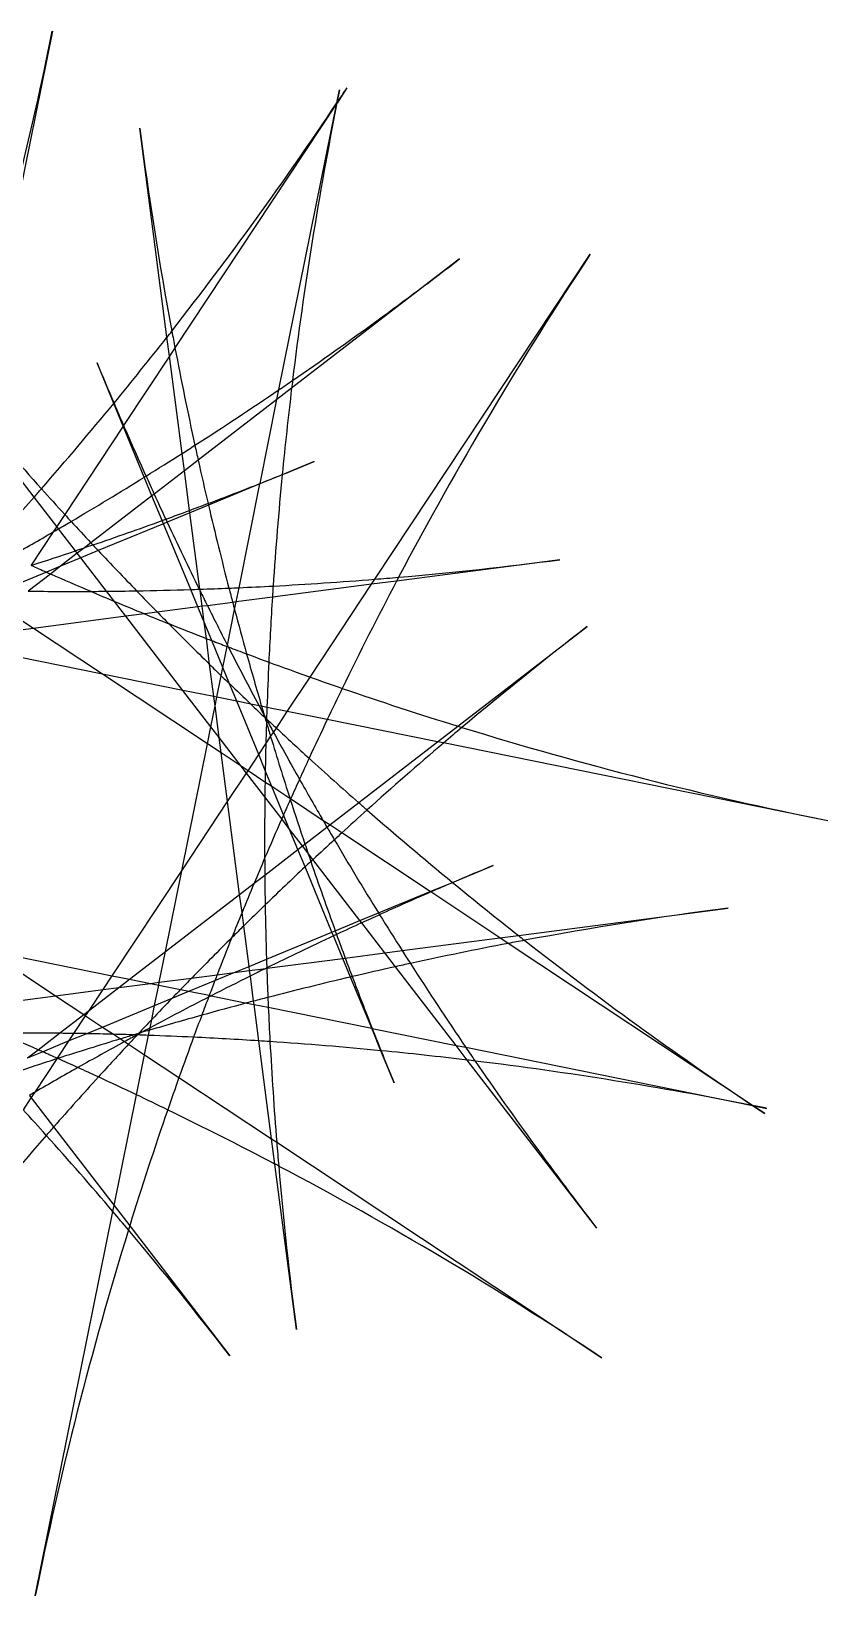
# Model space of a CAD drawing. Header units: millimetres. Extents: x -0.62 to 0.62, y -0.62 to 0.62.
# Drawn here: x -0.01 to 0.622, y -0.621 to 0.619 of the extents above; entities that cross this region are included whole.
import ezdxf

# ---------------------------------------------------------------- set-up
doc = ezdxf.new("R2010")
doc.units = ezdxf.units.MM
doc.header["$MEASUREMENT"] = 0
doc.layers.add('Layer 01', color=5, linetype='Continuous', true_color=0x0000ff)

msp = doc.modelspace()

# ---------------------------------------------------------------- linework, layer by layer
at = {"layer": 'Layer 01'}
for p, q in [((0.0067, 0.6189), (-0.0546, 0.3165)), ((0.2323, 0.5621), (0.2345, 0.5726)), ((0.2403, 0.574), (0.2324, 0.562)), ((0.2323, 0.562), (0.1039, 0.368)), ((0.1864, 0.3349), (0.2323, 0.562)), ((0.2323, 0.562), (0.2323, 0.5621)), ((0.2324, 0.562), (0.2323, 0.562)), ((0.0976, 0.3764), (0.076, 0.542)), ((0.3296, 0.4385), (0.1964, 0.336)), ((0.2625, 0.1847), (0.4332, 0.4422)), ((0.0996, 0.3614), (0.0976, 0.3764)), ((0.0996, 0.3614), (0.0632, 0.3065)), ((0.1039, 0.368), (0.0996, 0.3614)), ((0.1096, 0.2844), (0.0996, 0.3614)), ((0.0555, 0.324), (0.0422, 0.3561)), ((0.1964, 0.336), (0.1848, 0.3271)), ((0.1848, 0.3271), (0.1864, 0.3349)), ((0.0629, 0.306), (0.0555, 0.324)), ((0.1848, 0.3271), (0.1223, 0.279)), ((0.1714, 0.2606), (0.1848, 0.3271)), ((-0.0077, 0.2497), (-0.0555, 0.3117)), ((0.0629, 0.306), (0.0165, 0.236)), ((0.0632, 0.3065), (0.0629, 0.306)), ((0.0796, 0.2655), (0.0629, 0.306)), ((0.1114, 0.2706), (0.1096, 0.2844)), ((0.1223, 0.279), (0.1114, 0.2706)), ((0.2144, 0.278), (0.189, 0.2675)), ((0.0857, 0.2508), (0.0796, 0.2655)), ((0.1114, 0.2706), (0.0875, 0.2521)), ((0.1155, 0.2392), (0.1114, 0.2706)), ((0.189, 0.2675), (0.1713, 0.2602)), ((0.1713, 0.2602), (0.1714, 0.2606)), ((0.0102, 0.2264), (-0.0077, 0.2497)), ((0.0857, 0.2508), (0.0373, 0.2135)), ((0.0875, 0.2521), (0.0857, 0.2508)), ((0.0938, 0.2312), (0.0857, 0.2508)), ((0.1713, 0.2602), (0.1305, 0.2433)), ((0.1547, 0.1779), (0.1713, 0.2602)), ((0.0165, 0.236), (0.0102, 0.2264)), ((0.1158, 0.2372), (0.0978, 0.2298)), ((0.1158, 0.2372), (0.1155, 0.2392)), ((0.1305, 0.2433), (0.1158, 0.2372)), ((0.1237, 0.1767), (0.1158, 0.2372)), ((0.0102, 0.2264), (0.0074, 0.2221)), ((0.0116, 0.2246), (0.0102, 0.2264)), ((0.025, 0.2072), (0.0116, 0.2246)), ((0.0949, 0.2286), (0.0431, 0.2073)), ((0.0949, 0.2286), (0.0938, 0.2312)), ((0.0978, 0.2298), (0.0949, 0.2286)), ((0.1164, 0.1765), (0.0949, 0.2286)), ((0.0074, 0.2221), (-0.0101, 0.1957)), ((0.0373, 0.2135), (0.0322, 0.2096)), ((0.0265, 0.2052), (0.0131, 0.1949)), ((0.0293, 0.2016), (0.0131, 0.1949)), ((0.0265, 0.2052), (0.025, 0.2072)), ((0.0322, 0.2096), (0.0265, 0.2052)), ((0.0293, 0.2016), (0.0265, 0.2052)), ((0.0431, 0.2073), (0.0293, 0.2016)), ((0.0497, 0.1751), (0.0293, 0.2016)), ((0.4092, 0.2001), (0.2797, 0.1832)), ((0.002, 0.1903), (-0.0196, 0.1814)), ((0.0053, 0.1888), (-0.0125, 0.1752)), ((0.0131, 0.1949), (0.002, 0.1903)), ((0.0131, 0.1949), (0.0053, 0.1888)), ((0.0559, 0.1671), (0.0497, 0.1751)), ((0.122, 0.1627), (0.1164, 0.1765)), ((0.1238, 0.1756), (0.1237, 0.1767)), ((0.1254, 0.1632), (0.1238, 0.1756)), ((0.1524, 0.1667), (0.1547, 0.1779)), ((0.2598, 0.1807), (0.1812, 0.1704)), ((0.211, 0.1071), (0.2598, 0.1807)), ((0.2598, 0.1807), (0.2625, 0.1847)), ((0.2797, 0.1832), (0.2598, 0.1807)), ((0.065, 0.1553), (0.0559, 0.1671)), ((0.122, 0.1627), (0.0899, 0.1585)), ((0.1254, 0.1632), (0.122, 0.1627)), ((0.1271, 0.1505), (0.122, 0.1627)), ((0.1297, 0.1637), (0.1254, 0.1632)), ((0.1271, 0.1505), (0.1254, 0.1632)), ((0.1497, 0.1663), (0.1297, 0.1637)), ((0.1524, 0.1667), (0.1497, 0.1663)), ((0.1512, 0.1606), (0.1524, 0.1667)), ((0.1812, 0.1704), (0.1524, 0.1667)), ((-0.0083, 0.1457), (-0.0311, 0.1608)), ((0.065, 0.1553), (-0.0083, 0.1457)), ((0.0797, 0.1572), (0.065, 0.1553)), ((0.1102, 0.0966), (0.065, 0.1553)), ((0.0899, 0.1585), (0.0797, 0.1572)), ((0.1331, 0.136), (0.1271, 0.1505)), ((0.1288, 0.1377), (0.1271, 0.1505)), ((0.1455, 0.1324), (0.1512, 0.1606)), ((-0.0083, 0.1457), (-0.0465, 0.1408)), ((0.0464, 0.1095), (-0.0083, 0.1457)), ((0.1314, 0.1171), (0.1288, 0.1377)), ((0.3282, 0.0681), (0.4308, 0.1471)), ((0.0464, 0.1095), (-0.0538, 0.1297)), ((0.1419, 0.1146), (0.1331, 0.136)), ((0.1419, 0.1146), (0.1453, 0.1313)), ((0.1453, 0.1313), (0.1455, 0.1324)), ((0.1348, 0.0916), (0.1314, 0.1171)), ((0.1406, 0.1082), (0.1419, 0.1146)), ((0.1472, 0.1018), (0.1419, 0.1146)), ((0.1297, 0.0542), (0.0464, 0.1095)), ((0.1102, 0.0966), (0.0464, 0.1095)), ((0.1371, 0.0911), (0.1406, 0.1082)), ((0.1529, 0.088), (0.1472, 0.1018)), ((0.193, 0.0799), (0.211, 0.1071)), ((0.1324, 0.0677), (0.1102, 0.0966)), ((0.1348, 0.0916), (0.1102, 0.0966)), ((0.1371, 0.0911), (0.1348, 0.0916)), ((0.1357, 0.0842), (0.1348, 0.0916)), ((0.1357, 0.0842), (0.1371, 0.0911)), ((0.1529, 0.088), (0.1371, 0.0911)), ((0.1704, 0.0457), (0.1529, 0.088)), ((0.164, 0.0857), (0.1529, 0.088)), ((0.1324, 0.0677), (0.1357, 0.0842)), ((0.139, 0.0591), (0.1357, 0.0842)), ((0.1707, 0.0844), (0.164, 0.0857)), ((0.1726, 0.084), (0.1707, 0.0844)), ((0.1768, 0.0831), (0.1726, 0.084)), ((0.193, 0.0799), (0.1768, 0.0831)), ((0.1843, 0.0667), (0.193, 0.0799)), ((0.2247, 0.0735), (0.193, 0.0799)), ((0.1297, 0.0542), (0.1324, 0.0677)), ((0.139, 0.0591), (0.1324, 0.0677)), ((0.1798, 0.0599), (0.182, 0.0633)), ((0.182, 0.0633), (0.1843, 0.0667)), ((0.3122, 0.0558), (0.2247, 0.0735)), ((0.3122, 0.0558), (0.3282, 0.0681)), ((0.1093, -0.0464), (0.1297, 0.0542)), ((0.1406, 0.047), (0.1297, 0.0542)), ((0.1564, 0.0365), (0.139, 0.0591)), ((0.1406, 0.047), (0.139, 0.0591)), ((0.1704, 0.0457), (0.176, 0.0541)), ((0.176, 0.0541), (0.1798, 0.0599)), ((0.2496, 0.0076), (0.3122, 0.0558)), ((0.3168, 0.0549), (0.3122, 0.0558)), ((0.6215, -0.0067), (0.3168, 0.0549)), ((0.1564, 0.0365), (0.1406, 0.047)), ((0.1456, 0.0084), (0.1406, 0.047)), ((0.1619, 0.0329), (0.1704, 0.0457)), ((0.1755, 0.0332), (0.1704, 0.0457)), ((0.1456, 0.0084), (0.1606, 0.031)), ((0.1606, 0.031), (0.1564, 0.0365)), ((0.1619, 0.0329), (0.1564, 0.0365)), ((0.1606, 0.031), (0.1619, 0.0329)), ((0.1752, 0.0121), (0.1606, 0.031)), ((0.1753, 0.0239), (0.1619, 0.0329)), ((0.1808, 0.0203), (0.1755, 0.0332)), ((0.1808, 0.0203), (0.1753, 0.0239)), ((0.19, -0.002), (0.1808, 0.0203)), ((0.1951, 0.0108), (0.1808, 0.0203)), ((0.1093, -0.0464), (0.1456, 0.0084)), ((0.1552, -0.0651), (0.1456, 0.0084)), ((0.1886, -0.0053), (0.1752, 0.0121)), ((0.1956, 0.0105), (0.1951, 0.0108)), ((0.2215, -0.0067), (0.1956, 0.0105)), ((0.2266, -0.0101), (0.2496, 0.0076)), ((0.1946, -0.0131), (0.1886, -0.0053)), ((0.1946, -0.0131), (0.19, -0.002)), ((0.207, -0.0252), (0.2244, -0.0118)), ((0.2266, -0.0101), (0.2215, -0.0067)), ((0.2244, -0.0118), (0.2266, -0.0101)), ((0.2361, -0.0164), (0.2266, -0.0101)), ((0.2014, -0.0295), (0.1946, -0.0131)), ((0.2051, -0.0267), (0.1946, -0.0131)), ((0.3063, -0.0629), (0.2361, -0.0164)), ((0.1751, -0.0498), (0.2014, -0.0295)), ((0.2014, -0.0295), (0.2051, -0.0267)), ((0.2071, -0.0433), (0.2014, -0.0295)), ((0.2051, -0.0267), (0.207, -0.0252)), ((0.2093, -0.0322), (0.2051, -0.0267)), ((0.2133, -0.0374), (0.2093, -0.0322)), ((0.0542, -0.1296), (0.1093, -0.0464)), ((0.0964, -0.1104), (0.1093, -0.0464)), ((0.2284, -0.095), (0.2071, -0.0433)), ((0.2506, -0.0859), (0.2133, -0.0374)), ((0.3239, -0.0556), (0.3563, -0.0422)), ((0.1552, -0.0651), (0.1667, -0.0563)), ((0.1667, -0.0563), (0.1751, -0.0498)), ((0.3063, -0.0629), (0.3239, -0.0556)), ((0.0964, -0.1104), (0.1552, -0.0651)), ((0.1571, -0.0794), (0.1552, -0.0651)), ((0.2654, -0.0798), (0.3063, -0.0629)), ((0.3068, -0.0632), (0.3063, -0.0629)), ((0.3616, -0.0996), (0.3068, -0.0632)), ((0.1585, -0.09), (0.1571, -0.0794)), ((0.231, -0.094), (0.2506, -0.0859)), ((0.2506, -0.0859), (0.2654, -0.0798)), ((0.252, -0.0876), (0.2506, -0.0859)), ((0.3762, -0.0977), (0.5425, -0.076)), ((0.1627, -0.1222), (0.1585, -0.09)), ((0.1765, -0.1165), (0.2284, -0.095)), ((0.2284, -0.095), (0.231, -0.094)), ((0.2296, -0.098), (0.2284, -0.095)), ((0.237, -0.1158), (0.2296, -0.098)), ((0.2703, -0.1115), (0.252, -0.0876)), ((0.3616, -0.0996), (0.3762, -0.0977)), ((-0.0453, -0.1094), (0.0092, -0.1455)), ((-0.0453, -0.1094), (0.0542, -0.1296)), ((0.0679, -0.1323), (0.0964, -0.1104)), ((0.0915, -0.1348), (0.0964, -0.1104)), ((0.2389, -0.1156), (0.2703, -0.1115)), ((0.2703, -0.1115), (0.2841, -0.1097)), ((0.2788, -0.1224), (0.2703, -0.1115)), ((0.2841, -0.1097), (0.3616, -0.0996)), ((0.3682, -0.1039), (0.3616, -0.0996)), ((0.5618, -0.2323), (0.3682, -0.1039)), ((0.1509, -0.127), (0.1627, -0.1222)), ((0.1627, -0.1222), (0.1765, -0.1165)), ((0.1631, -0.1254), (0.1627, -0.1222)), ((0.1631, -0.1254), (0.1759, -0.1238)), ((0.1759, -0.1238), (0.1767, -0.1237)), ((0.1767, -0.1237), (0.237, -0.1158)), ((0.237, -0.1158), (0.2389, -0.1156)), ((0.2431, -0.1306), (0.237, -0.1158)), ((0.3268, -0.1848), (0.2788, -0.1224)), ((0.0469, -0.1406), (0.0542, -0.1296)), ((0.0542, -0.1296), (0.0679, -0.1323)), ((0.0593, -0.139), (0.0679, -0.1323)), ((0.0593, -0.139), (0.0845, -0.1357)), ((0.0679, -0.1323), (0.0845, -0.1357)), ((0.0845, -0.1357), (0.0915, -0.1348)), ((0.0845, -0.1357), (0.091, -0.137)), ((0.091, -0.137), (0.0915, -0.1348)), ((0.0915, -0.1348), (0.1171, -0.1314)), ((0.115, -0.1419), (0.1356, -0.1333)), ((0.1171, -0.1314), (0.1374, -0.1288)), ((0.1356, -0.1333), (0.1509, -0.127)), ((0.1374, -0.1288), (0.1509, -0.127)), ((0.1509, -0.127), (0.1631, -0.1254)), ((0.1637, -0.1298), (0.1631, -0.1254)), ((0.1663, -0.1497), (0.1637, -0.1298)), ((0.2599, -0.1712), (0.2431, -0.1306)), ((-0.0649, -0.1552), (0.0092, -0.1455)), ((0.0092, -0.1455), (0.0469, -0.1406)), ((0.0092, -0.1455), (0.0316, -0.1603)), ((0.0361, -0.1568), (0.0593, -0.139)), ((0.0361, -0.1568), (0.0469, -0.1406)), ((0.0469, -0.1406), (0.0593, -0.139)), ((0.0878, -0.1531), (0.091, -0.137)), ((0.0878, -0.1531), (0.1017, -0.1473)), ((0.091, -0.137), (0.1083, -0.1405)), ((0.1017, -0.1473), (0.115, -0.1419)), ((0.1083, -0.1405), (0.115, -0.1419)), ((0.115, -0.1419), (0.1311, -0.1451)), ((0.1311, -0.1451), (0.1327, -0.1455)), ((0.1327, -0.1455), (0.1609, -0.1512)), ((0.0123, -0.1752), (0.0316, -0.1603)), ((0.0316, -0.1603), (0.0361, -0.1568)), ((0.0316, -0.1603), (0.0331, -0.1613)), ((0.0331, -0.1613), (0.0361, -0.1568)), ((0.0464, -0.1702), (0.0878, -0.1531)), ((0.0855, -0.1643), (0.0878, -0.1531)), ((0.1609, -0.1512), (0.1666, -0.1523)), ((0.1666, -0.1523), (0.1663, -0.1497)), ((0.1666, -0.1523), (0.1779, -0.1546)), ((0.1704, -0.1812), (0.1666, -0.1523)), ((0.1779, -0.1546), (0.2599, -0.1712)), ((0.0238, -0.1753), (0.0331, -0.1613)), ((0.0331, -0.1613), (0.0464, -0.1702)), ((0.0335, -0.1755), (0.0464, -0.1702)), ((0.0464, -0.1702), (0.0552, -0.176)), ((0.083, -0.1768), (0.0838, -0.1727)), ((0.0838, -0.1727), (0.0842, -0.1709)), ((0.0842, -0.1709), (0.0855, -0.1643)), ((0.2672, -0.189), (0.2599, -0.1712)), ((0.2599, -0.1712), (0.2603, -0.1713)), ((0.2603, -0.1713), (0.3268, -0.1848)), ((-0.0046, -0.1882), (0.0123, -0.1752)), ((-0.0011, -0.1898), (0.0201, -0.181)), ((0.0108, -0.195), (0.0201, -0.181)), ((0.0201, -0.181), (0.0238, -0.1753)), ((0.0201, -0.181), (0.0335, -0.1755)), ((0.0552, -0.176), (0.0607, -0.1796)), ((0.0607, -0.1796), (0.064, -0.1818)), ((0.064, -0.1818), (0.0671, -0.1838)), ((0.0671, -0.1838), (0.0798, -0.1923)), ((0.0798, -0.1923), (0.083, -0.1768)), ((0.1805, -0.2589), (0.1704, -0.1812)), ((0.3357, -0.1964), (0.3268, -0.1848)), ((0.3268, -0.1848), (0.3346, -0.1863)), ((-0.0131, -0.1947), (-0.0046, -0.1882)), ((-0.0131, -0.1947), (-0.0011, -0.1898)), ((-0.007, -0.2218), (0.0106, -0.1953)), ((0.0106, -0.1953), (0.0108, -0.195)), ((0.0734, -0.2239), (0.0798, -0.1923)), ((0.0798, -0.1923), (0.1071, -0.2103)), ((0.2777, -0.2144), (0.2672, -0.189)), ((0.3346, -0.1863), (0.5618, -0.2323)), ((0.4383, -0.3296), (0.3357, -0.1964)), ((0.1071, -0.2103), (0.1805, -0.2589)), ((-0.01, -0.2264), (-0.007, -0.2218)), ((-0.0163, -0.2359), (-0.01, -0.2264)), ((-0.0115, -0.2244), (-0.01, -0.2264)), ((-0.01, -0.2264), (0.0077, -0.2494)), ((0.0557, -0.3117), (0.0734, -0.2239)), ((0.5618, -0.2324), (0.5618, -0.2323)), ((0.5618, -0.2323), (0.5618, -0.2323)), ((0.5618, -0.2323), (0.5732, -0.2347)), ((0.5716, -0.2388), (0.5618, -0.2324)), ((0.0077, -0.2494), (0.0557, -0.3117)), ((0.1805, -0.2589), (0.1846, -0.2616)), ((0.1831, -0.2788), (0.1805, -0.2589)), ((0.1846, -0.2616), (0.4423, -0.4323)), ((0.2002, -0.41), (0.1831, -0.2788)), ((-0.0068, -0.6209), (0.0547, -0.3164)), ((0.0547, -0.3164), (0.0557, -0.3117)), ((0.0557, -0.3117), (0.068, -0.3277)), ((0.068, -0.3277), (0.1474, -0.4308))]:
    msp.add_line(p, q, dxfattribs=at)
for centre, radius, start, end in [((-2.9337, 1.2141), 3, 342.876, 348.5563), ((-2.2613, 2.2299), 3, 326.2267, 326.4988), ((3.1751, -0.0219), 3.0001, 168.5705, 168.7752), ((-2.2614, 2.2299), 3, 321.9611, 326.2257), ((3.175, -0.0218), 3, 168.7769, 173.0297), ((-2.1411, 2.1494), 2.8553, 326.2257, 326.2267), ((3.0765, -0.0023), 2.8996, 168.7752, 168.7769), ((3.0508, 0.9301), 3, 187.4334, 190.5422), ((-1.5006, 2.8156), 3, 304.4669, 307.5945), ((2.9337, -1.2154), 3, 146.4592, 152.1471), ((-2.2614, 2.2299), 3, 320.5632, 321.8429), ((-2.2613, 2.2298), 3, 321.8429, 321.9611), ((3.0508, 0.9301), 3, 190.5422, 190.7999), ((3.0508, 0.9301), 3, 190.7999, 192.305), ((2.8153, 1.5006), 3, 202.4276, 203.0883), ((-1.5006, 2.8156), 3, 302.6911, 304.2182), ((-1.5006, 2.8156), 3, 304.2182, 304.4669), ((3.175, -0.0218), 3, 173.1494, 174.4635), ((3.1749, -0.0218), 2.9999, 173.0297, 173.1494), ((-2.2614, 2.2299), 3, 318.8634, 320.5589), ((-2.2615, 2.23), 3.0001, 320.5589, 320.5632), ((2.8153, 1.5006), 3, 203.0883, 203.4555), ((2.2296, 2.2614), 3, 220.4135, 221.9402), ((2.8153, 1.5006), 3, 203.4555, 204.2941), ((-1.5006, 2.8156), 3, 302.4625, 302.6911), ((3.0508, 0.9301), 3, 192.305, 192.5367), ((-1.5006, 2.8156), 3, 301.8168, 302.4625), ((3.0508, 0.9301), 3, 192.5367, 193.2085), ((-0.9302, 3.051), 3, 291.9034, 292.4276), ((-1.5006, 2.8156), 3, 300.4907, 301.786), ((-1.5001, 2.8147), 2.9989, 301.786, 301.8168), ((2.8154, 1.5006), 3, 204.2941, 204.593), ((-0.9302, 3.051), 3, 290.6973, 291.5418), ((-0.9302, 3.051), 3, 291.5418, 291.9034), ((3.175, -0.0218), 3, 174.4662, 176.1564), ((3.1265, -0.0171), 2.9513, 174.4635, 174.4663), ((-2.2614, 2.2299), 3, 317.6919, 318.6955), ((-2.2614, 2.2299), 3, 318.6955, 318.8634), ((2.2296, 2.2614), 3, 221.9402, 222.4644), ((2.8153, 1.5006), 3, 204.593, 205.0114), ((2.2297, 2.2614), 3.0001, 222.4645, 222.6072), ((-0.9302, 3.051), 3, 290.0151, 290.3987), ((-0.9302, 3.0511), 3, 290.3987, 290.6973), ((3.0506, 0.9301), 2.9998, 193.2085, 193.235), ((3.0508, 0.9301), 3, 193.235, 194.5279), ((-1.5006, 2.8156), 3, 300.1765, 300.2698), ((-1.5006, 2.8156), 3, 300.2698, 300.4907), ((2.2296, 2.2614), 3, 222.6073, 223.0489), ((-0.9302, 3.051), 3, 288.8441, 289.9568), ((-0.9301, 3.051), 2.9999, 289.9568, 290.0151), ((2.8154, 1.5006), 3, 205.0114, 205.0623), ((2.8153, 1.5006), 3, 205.0623, 206.1873), ((-1.5006, 2.8156), 3, 299.438, 300.1765), ((-0.9302, 3.0511), 3, 288.7107, 288.8441), ((2.2291, 2.2609), 2.9993, 223.0489, 223.0921), ((2.2297, 2.2614), 3.0001, 223.0921, 223.2119), ((-0.9302, 3.051), 3, 287.861, 288.5655), ((-0.9302, 3.0511), 3, 288.5655, 288.7107), ((2.2296, 2.2614), 3, 223.2119, 224.0517), ((0.0218, 3.175), 3, 274.9603, 277.4183), ((1.2154, 2.934), 3, 245.8913, 246.1425), ((1.2153, 2.9337), 2.9997, 246.1424, 246.2109), ((1.2154, 2.934), 3, 246.2109, 246.8733), ((0.0218, 3.175), 3, 274.6008, 274.9603), ((2.934, -1.2156), 3.0004, 152.1471, 152.2116), ((0.0218, 3.175), 3, 269.3449, 270.2912), ((0.0218, 3.175), 3, 270.2912, 270.5318), ((1.2154, 2.934), 3, 246.8733, 247.263), ((0.0218, 3.175), 3, 270.5318, 270.986), ((0.0218, 3.175), 3, 270.986, 271.8056), ((2.2296, 2.2614), 3, 224.0517, 224.5025), ((0.0218, 3.175), 3, 271.8056, 271.9373), ((2.8152, 1.5005), 2.9998, 206.1873, 206.2109), ((0.0215, 3.1842), 3.0092, 271.9373, 271.9449), ((0.0218, 3.175), 3, 271.9449, 272.3854), ((2.8153, 1.5006), 3, 206.2109, 206.4643), ((0.0218, 3.175), 3, 272.3854, 272.5379), ((3.0508, 0.9301), 3, 194.5279, 194.7506), ((0.0218, 3.175), 3, 272.5379, 273.0552), ((3.175, -0.0218), 3, 176.1564, 176.3257), ((0.0218, 3.175), 3, 273.0552, 274.6008), ((2.9337, -1.2154), 3, 152.2116, 154.0339), ((1.2154, 2.934), 3, 247.263, 247.756), ((2.8153, 1.5006), 3, 206.4643, 207.1334), ((3.0508, 0.9301), 3, 194.7506, 194.864), ((3.175, -0.0218), 3, 176.3257, 177.3109), ((1.2154, 2.9339), 3, 247.756, 248.1516), ((2.2296, 2.2614), 3, 224.5025, 224.7468), ((2.2296, 2.2614), 3, 224.7468, 225.6218), ((1.2154, 2.934), 3, 248.1516, 248.764), ((3.0508, 0.9301), 3, 194.864, 195.5592), ((1.2153, 2.9338), 2.9998, 248.764, 248.8527), ((2.2614, -2.2296), 3, 127.6037, 130.0408), ((1.2154, 2.934), 3, 248.8527, 249.1017), ((1.2149, 2.9326), 2.9985, 249.1017, 249.1224), ((2.815, 1.5005), 2.9997, 207.1334, 207.1661), ((2.8153, 1.5006), 3, 207.1661, 208.1699), ((1.2154, 2.934), 3, 249.1224, 249.4176), ((1.2154, 2.934), 3, 249.4176, 249.7756), ((3.0508, 0.9301), 3, 195.5592, 196.383), ((2.2296, 2.2613), 3, 225.6218, 225.866), ((3.175, -0.0218), 3, 177.3109, 177.9949), ((1.2154, 2.934), 3, 249.7756, 250.4407), ((2.2296, 2.2613), 3, 225.866, 226.0409), ((2.2296, 2.2614), 3, 226.0409, 226.487), ((1.2154, 2.934), 3, 250.4407, 250.9565), ((2.9337, -1.2154), 3, 154.0339, 154.5568), ((1.2154, 2.934), 3, 250.9565, 252.7984), ((2.2296, 2.2614), 3, 226.487, 226.7798), ((2.8153, 1.5006), 3, 208.1699, 208.3315), ((3.0508, 0.9302), 3, 196.383, 196.5237), ((2.8149, 1.5004), 2.9995, 208.3315, 208.3867), ((3.0508, 0.9301), 3, 196.5237, 196.5583), ((2.2297, 2.2615), 3.0002, 226.7798, 226.8023), ((3.0507, 0.9301), 2.9999, 196.5583, 196.6408), ((3.175, -0.0218), 3, 177.9949, 178.1706), ((2.81, 1.4977), 2.9939, 208.3867, 208.405), ((2.2329, 2.2648), 3.0048, 226.8023, 226.8145), ((3.175, -0.0218), 3, 178.2259, 178.5489), ((3.1744, -0.0218), 2.9994, 178.1783, 178.2259), ((3.0508, 0.9301), 3, 196.6408, 196.8628), ((2.2296, 2.2614), 3, 226.8145, 227.0173), ((3.1704, -0.0217), 2.9954, 178.1706, 178.1783), ((2.8153, 1.5006), 3, 208.405, 208.6267), ((2.8153, 1.5006), 3, 208.6267, 209.438), ((2.2296, 2.2614), 3, 227.0173, 227.6919), ((2.9337, -1.2154), 3, 154.5568, 155.2047), ((2.2614, -2.2296), 3, 130.0408, 130.4047), ((1.2155, 2.9342), 3.0003, 252.7984, 252.8618), ((1.2154, 2.934), 3, 252.8618, 258.5822), ((3.175, -0.0218), 3, 178.5489, 178.9483), ((3.0508, 0.9301), 3, 196.8628, 197.8449), ((2.2614, -2.2296), 3, 130.4047, 131.9434), ((2.9337, -1.2154), 3, 155.2047, 155.5527), ((2.2296, 2.2614), 3, 227.6919, 228.6992), ((3.175, -0.0218), 3, 178.9483, 179.1257), ((2.9337, -1.2154), 3, 155.5527, 155.8812), ((2.8153, 1.5006), 3, 209.438, 210.1608), ((3.175, -0.0218), 3, 179.1257, 179.3511), ((3.175, -0.0218), 3, 179.3511, 180.2799), ((2.9337, -1.2154), 3, 155.8913, 156.1425), ((3.0515, 0.9304), 3.0007, 197.8449, 197.861), ((2.9332, -1.2152), 2.9994, 155.8812, 155.8913), ((3.0508, 0.9301), 3, 197.861, 198.5696), ((2.2614, -2.2296), 3, 131.9434, 132.4603), ((2.2296, 2.2614), 3, 228.6992, 228.8667), ((2.2296, 2.2614), 3, 228.8667, 230.5631), ((2.9337, -1.2154), 3, 156.2109, 156.8611), ((2.9335, -1.2153), 2.9997, 156.1424, 156.2109), ((2.8152, 1.5006), 2.9999, 210.1608, 210.2736), ((2.8153, 1.5006), 3, 210.2736, 210.4941), ((2.2614, -2.2296), 3, 132.6115, 133.0528), ((2.2613, -2.2296), 2.9999, 132.4603, 132.6115), ((2.8153, 1.5006), 3, 210.4941, 211.7898), ((2.9337, -1.2154), 3, 156.8611, 157.271), ((3.175, -0.0218), 3, 180.2799, 180.5331), ((3.0508, 0.9301), 3, 198.5696, 198.7107), ((3.0508, 0.9301), 3, 198.7107, 198.8477), ((2.2614, -2.2296), 3, 133.2167, 134.0517), ((2.2613, -2.2296), 2.9999, 133.0972, 133.2167), ((2.2613, -2.2296), 2.9999, 133.0528, 133.0972), ((3.0508, 0.9301), 3, 198.8477, 199.9605), ((1.5009, -2.8153), 3, 112.4276, 113.0953), ((2.9337, -1.2154), 3, 157.271, 157.7496), ((3.175, -0.0218), 3, 180.5331, 180.986), ((1.5009, -2.8153), 3, 113.0953, 113.4556), ((2.2146, 2.2431), 2.9764, 230.563, 230.5675), ((2.2296, 2.2614), 3, 230.5675, 231.8444), ((2.2614, -2.2296), 3, 134.0517, 134.5045), ((3.175, -0.0218), 3, 180.986, 181.8075), ((1.5009, -2.8153), 3, 113.4556, 114.3024), ((2.9337, -1.2154), 3, 157.7496, 158.1602), ((1.5009, -2.8154), 3, 114.3024, 114.6009), ((2.8158, 1.5009), 3.0006, 211.7898, 211.8208), ((2.8153, 1.5006), 3, 211.8209, 212.4635), ((0.9304, -3.0508), 3, 97.4294, 100.5501), ((2.2614, -2.2296), 3, 134.5045, 134.7582), ((1.5009, -2.8153), 3, 115.0712, 116.1927), ((1.5006, -2.8148), 2.9994, 115.0206, 115.0713), ((3.0513, 0.9303), 3.0006, 199.9605, 200.0192), ((1.5009, -2.8153), 3, 114.6009, 115.0206), ((3.0508, 0.9301), 3, 200.0192, 200.3996), ((2.2296, 2.2613), 3, 231.8444, 231.9634), ((2.2614, -2.2296), 3, 134.7582, 135.6219), ((2.9337, -1.2154), 3, 158.1602, 158.7648), ((2.8153, 1.5006), 3, 212.4635, 212.6933), ((0.9304, -3.0508), 3, 100.8018, 102.3137), ((0.9304, -3.0508), 3, 100.5501, 100.8018), ((2.2296, 2.2614), 3, 231.9634, 236.2256), ((1.5009, -2.8153), 3, 116.2094, 116.4708), ((1.5, -2.8136), 2.9981, 116.1927, 116.2094), ((3.175, -0.0218), 3, 181.8075, 181.9396), ((3.1692, -0.022), 2.9942, 181.9396, 181.945), ((3.175, -0.0218), 3, 181.945, 182.3867), ((3.0508, 0.9301), 3, 200.3996, 200.6996), ((0.9304, -3.0508), 3, 102.5452, 103.2177), ((0.9304, -3.0508), 3, 102.3137, 102.5452), ((2.8153, 1.5006), 3, 212.6933, 214.2163), ((2.2614, -2.2296), 3, 135.6219, 135.864), ((2.9337, -1.2154), 3, 158.8578, 159.0992), ((1.5009, -2.8153), 3, 116.4708, 117.1325), ((2.9337, -1.2154), 3, 158.7648, 158.8578), ((0.9304, -3.0508), 3, 103.2441, 104.5329), ((0.9301, -3.0496), 2.9988, 103.2177, 103.2441), ((3.0508, 0.9301), 3, 200.6996, 201.5397), ((1.5009, -2.8153), 3, 117.1796, 118.1799), ((2.2614, -2.2296), 3, 136.0455, 136.4925), ((2.2614, -2.2296), 3, 135.864, 136.0455), ((2.9337, -1.2154), 3, 159.129, 159.4208), ((2.9344, -1.2157), 3.0008, 159.0992, 159.129), ((1.5011, -2.8157), 3.0004, 117.1325, 117.1796), ((0.9304, -3.0508), 3, 104.5329, 104.7568), ((3.175, -0.0218), 3, 182.3867, 182.5366), ((0.9304, -3.0508), 3, 105.5705, 106.3917), ((2.9337, -1.2154), 3, 159.4208, 159.7756), ((0.9304, -3.0508), 3, 104.8631, 105.5705), ((0.9304, -3.0507), 3, 104.7568, 104.8631), ((3.175, -0.0218), 3, 182.5366, 183.0555), ((2.2614, -2.2296), 3, 136.4925, 136.7826), ((1.5009, -2.8154), 3.0001, 118.1799, 118.3315), ((0.9304, -3.0508), 3.0001, 106.3917, 106.5237), ((3.0508, 0.9301), 3, 201.5397, 201.9034), ((-1.2139, -2.9337), 3, 66.2292, 66.8615), ((-0.0221, -3.175), 3, 89.3437, 90.2464), ((0.9304, -3.0508), 3, 106.852, 107.8462), ((-0.0221, -3.175), 3, 89.1227, 89.3437), ((-0.0221, -3.175), 3.0001, 88.939, 89.1227), ((1.5009, -2.8153), 3, 118.6172, 119.4256), ((-0.0221, -3.175), 3, 88.5232, 88.939), ((2.2614, -2.2296), 3, 137.006, 137.6791), ((-0.0221, -3.175), 3, 88.2171, 88.5232), ((0.9304, -3.0508), 3, 106.6418, 106.852), ((1.5009, -2.8153), 3, 118.4056, 118.6172), ((2.2614, -2.2296), 3, 136.8148, 137.006), ((0.9305, -3.051), 3.0002, 106.5653, 106.6418), ((-0.0221, -3.1752), 3.0002, 88.1691, 88.2171), ((1.4918, -2.7986), 2.981, 118.3979, 118.4056), ((-0.0231, -3.2071), 3.0321, 88.1659, 88.1691), ((2.2149, -2.186), 2.9363, 136.8095, 136.8148), ((-0.0221, -3.175), 3, 87.9931, 88.1659), ((1.5009, -2.8154), 3.0001, 118.3315, 118.3979), ((2.2605, -2.2288), 2.9989, 136.7826, 136.8096), ((0.9305, -3.051), 3.0002, 106.5237, 106.5653), ((-0.0221, -3.175), 3, 87.3109, 87.9931), ((2.9337, -1.2154), 3, 159.7756, 160.4259), ((-0.0221, -3.175), 3, 86.322, 87.3109), ((-0.0221, -3.175), 3, 86.1516, 86.322), ((-0.0221, -3.175), 3, 84.4662, 86.1516), ((3.175, -0.0218), 3, 183.0555, 184.5846), ((0.9304, -3.0508), 3, 107.8538, 108.5696), ((-1.2138, -2.9335), 2.9998, 66.1553, 66.2292), ((-1.2139, -2.9337), 3, 65.9073, 66.1553), ((0.9277, -3.0423), 2.991, 107.8461, 107.8538), ((-1.2184, -2.9438), 3.0111, 65.9025, 65.9073), ((-1.2139, -2.9337), 3, 65.5675, 65.9024), ((-0.0174, -3.1265), 2.9513, 84.4635, 84.4663), ((-0.0221, -3.175), 3, 83.1494, 84.4635), ((3.0508, 0.9301), 3, 201.9034, 202.4276), ((2.8153, 1.5006), 3, 214.2163, 214.4669), ((-0.0221, -3.1749), 2.9999, 83.0297, 83.1494), ((2.8153, 1.5006), 3, 214.4669, 217.5945), ((-0.0221, -3.175), 3, 78.7763, 83.0297), ((1.5009, -2.8153), 3, 119.4256, 120.173), ((2.2614, -2.2296), 3, 137.6791, 138.6953), ((-1.2139, -2.9337), 3, 65.2273, 65.5675), ((-1.2139, -2.9337), 3, 64.5895, 65.2273), ((2.9337, -1.2154), 3, 160.4259, 160.9416), ((1.5008, -2.8152), 2.9999, 120.173, 120.2736), ((-1.2139, -2.9337), 3, 64.0663, 64.5895), ((1.898, 1.7654), 2.4034, 236.2254, 236.2268), ((-0.3181, -4.6664), 4.5205, 78.7754, 78.7762), ((2.2296, 2.2614), 3, 236.2267, 236.4492), ((-0.0221, -3.175), 3, 78.5539, 78.7752), ((-2.2294, -2.2614), 3, 41.9471, 42.4659), ((2.9337, -1.2154), 3, 160.9416, 162.789), ((-1.2139, -2.9337), 3, 62.2477, 64.0663), ((2.2614, -2.2296), 3, 138.8631, 140.558), ((2.2614, -2.2296), 3, 138.6953, 138.8631), ((-2.2294, -2.2614), 3, 40.4153, 41.9471), ((3.175, -0.0218), 3, 184.5846, 184.9441), ((-1.214, -2.934), 3.0004, 62.1816, 62.2477), ((-1.2139, -2.9337), 3, 56.4922, 62.1816), ((3.175, -0.0218), 3, 184.9441, 187.4334), ((-2.2294, -2.2614), 3, 40.0519, 40.4153), ((2.9337, -1.2154), 3, 162.853, 168.5705), ((2.9334, -1.2153), 2.9997, 162.789, 162.853), ((-2.2294, -2.2614), 3, 37.6037, 40.0519)]:
    msp.add_arc(centre, radius, start, end, dxfattribs=at)

doc.saveas('drawing.dxf')
